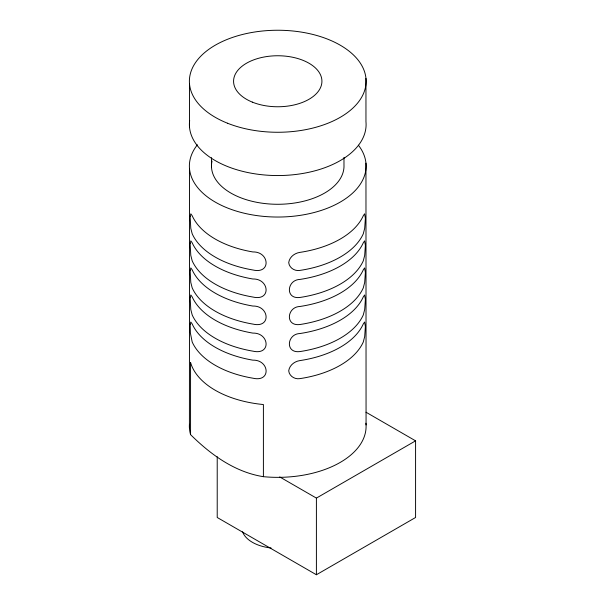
<?xml version="1.0" encoding="UTF-8"?>
<svg xmlns="http://www.w3.org/2000/svg" width="605" height="605" viewBox="0 0 605 605"><rect width="100%" height="100%" fill="white"/><g stroke="black" fill="none" stroke-linecap="round" stroke-linejoin="round"><path stroke-width="0.91" d="M189.418 427.75L189.524 168.886M279.707 476.929L316.4 498.096L415.582 440.841L415.582 517.487L316.4 574.75L217.218 517.487L217.218 456.73M365.927 423.22A88.353 51.009 0 0 1 263.402 476.68C234.793 472.134 210.661 454.552 190.56 434.624A88.353 51.009 0 0 1 189.456 424.294M365.987 412.209L415.582 440.841M366.063 424.944L365.957 163.161M365.957 78.4L365.957 121.681A88.353 51.009 0 0 1 276.659 175.548A88.353 51.009 0 0 1 189.675 120.44M343.98 157.383L343.98 164.923A66.263 38.259 0 0 1 274.443 204.233A66.263 38.259 0 0 1 212.022 161.127M316.4 498.096L316.4 574.75M263.402 476.68L263.402 404.541A88.353 51.009 0 0 1 190.56 362.486L190.56 434.624M211.5 157.693L211.5 167.124M189.524 84.118L189.524 127.398M358.402 145.208A88.353 51.009 0 0 1 277.332 217.036A88.353 51.009 0 0 1 197.412 144.776M271.101 548.001A35.892 20.721 0 0 1 242.575 531.787M190.144 216.56L190.787 228.319L192.193 233.787A88.353 51.009 0 0 0 252.867 269.981C271.554 274.33 269.391 251.453 252.867 251.945A88.353 51.009 0 0 1 192.193 215.751L190.809 213.807L190.144 216.56M190.144 243.611L190.787 255.37L192.193 260.838A88.353 51.009 0 0 0 252.867 297.032C271.554 301.381 269.391 278.504 252.867 278.996A88.353 51.009 0 0 1 192.193 242.802L190.809 240.858L190.144 243.611M190.144 270.662L190.787 282.422L192.193 287.889A88.353 51.009 0 0 0 252.867 324.083C271.554 328.439 269.391 305.555 252.867 306.047A88.353 51.009 0 0 1 192.193 269.853L190.809 267.917L190.144 270.662M190.144 297.713L190.787 309.48L192.193 314.94A88.353 51.009 0 0 0 252.867 351.142C271.554 355.49 269.391 332.614 252.867 333.105A88.353 51.009 0 0 1 192.193 296.911L190.809 294.968L190.144 297.713M365.382 218.276L364.694 228.319L363.287 233.787A88.353 51.009 0 0 1 299.83 270.42C294.733 271.305 289.319 267.932 288.706 262.63C289.447 257.049 294.499 253.2 299.83 252.391A88.353 51.009 0 0 0 363.287 215.751L364.618 213.807L365.382 218.276M365.382 245.327L364.694 255.37L363.287 260.838A88.353 51.009 0 0 1 299.83 297.478C284.902 299.362 286.936 279.85 299.83 279.442A88.353 51.009 0 0 0 363.287 242.802L364.618 240.858L365.382 245.327M365.382 272.386L364.694 282.422L363.287 287.889A88.353 51.009 0 0 1 299.83 324.53C284.902 326.42 286.936 306.901 299.83 306.493A88.353 51.009 0 0 0 363.287 269.853L364.618 267.917L365.382 272.386M365.382 299.437L364.694 309.48L363.287 314.94A88.353 51.009 0 0 1 299.83 351.581C284.902 353.471 286.936 333.952 299.83 333.544A88.353 51.009 0 0 0 363.287 296.911L364.618 294.968L365.382 299.437M365.382 326.488L364.694 336.531L363.287 341.999A88.353 51.009 0 0 1 299.83 378.632C294.733 379.516 289.319 376.151 288.706 370.842C289.447 365.269 294.499 361.412 299.83 360.603A88.353 51.009 0 0 0 363.287 323.962L364.618 322.019L365.382 326.488M190.167 324.28L190.378 333.045L192.193 341.999A88.353 51.009 0 0 0 252.867 378.193C271.524 382.541 269.475 359.673 252.867 360.156A88.353 51.009 0 0 1 192.193 323.962L190.787 322.026L190.167 324.28M252.338 102.124A44.18 25.508 0 0 0 321.747 83.528A44.18 25.508 0 0 0 259.144 58.125A44.18 25.508 0 0 0 252.338 102.124M227.556 123.239A88.353 51.009 0 0 0 365.813 85.358A88.353 51.009 0 0 0 239.86 35.173A88.353 51.009 0 0 0 227.556 123.239"/></g></svg>
